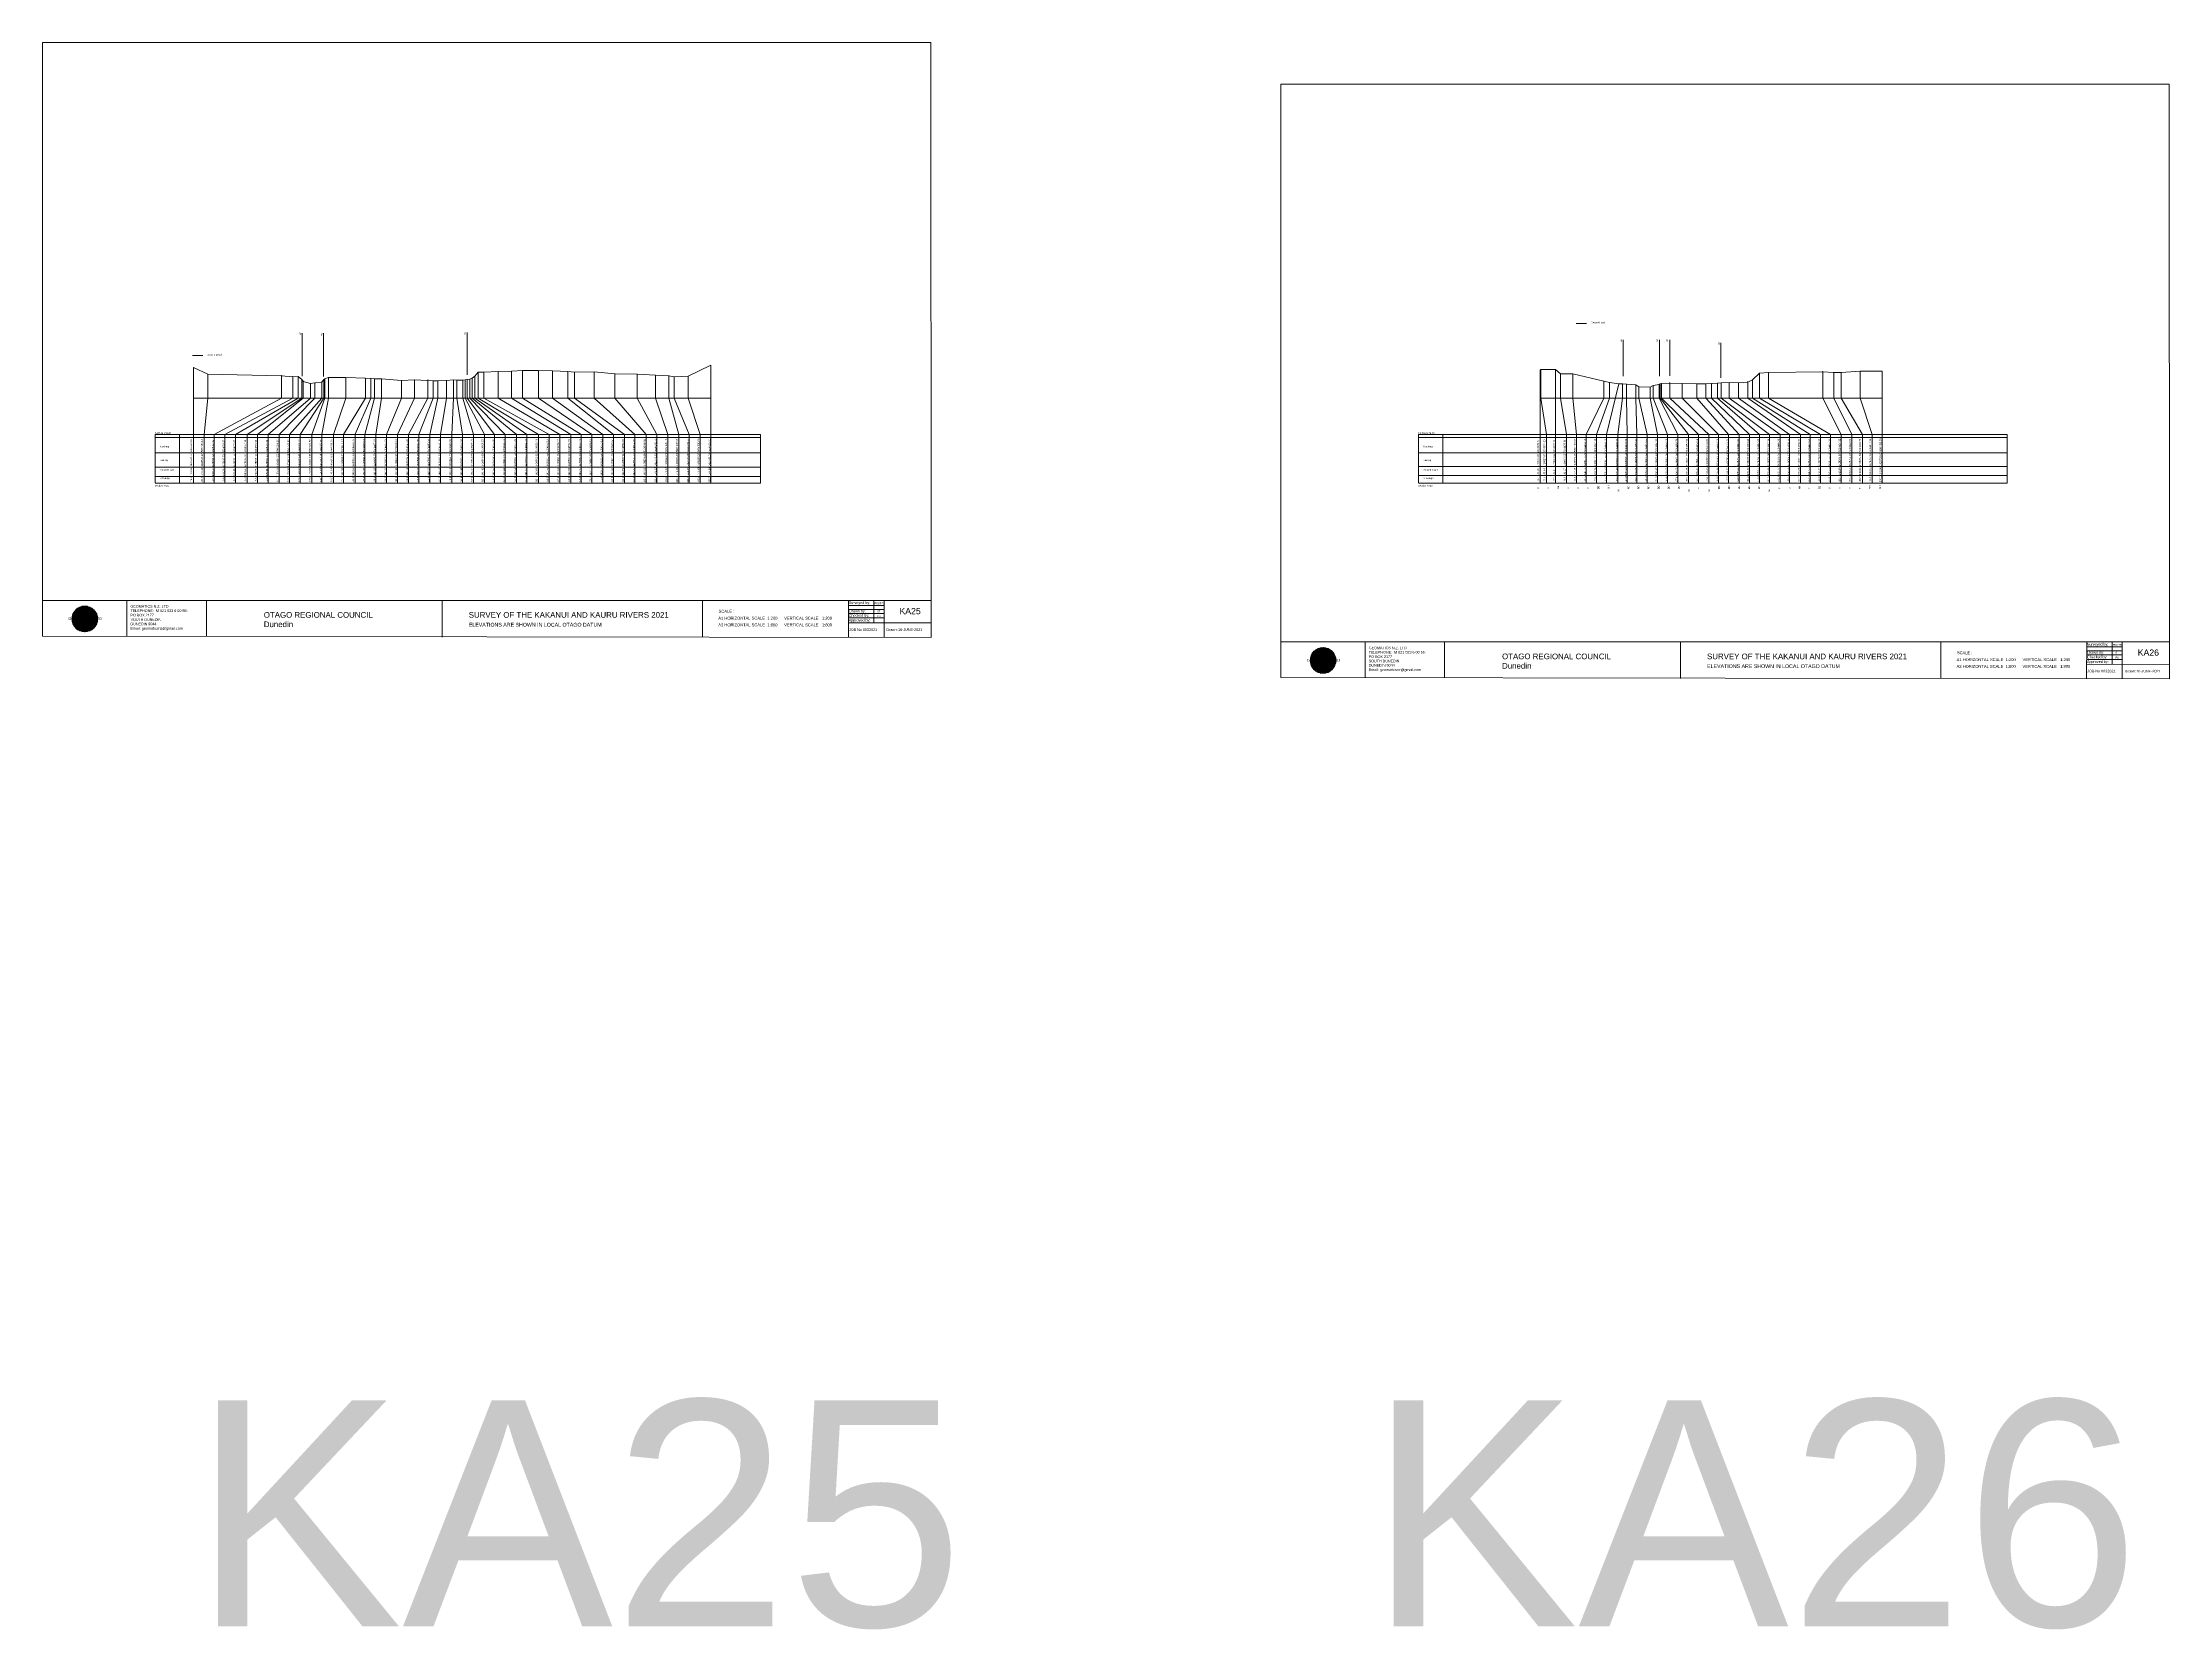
# Model space of a CAD drawing. Header units: millimetres. Extents: x -4102225 to 238817, y -213584 to 852398.
# Drawn here: x -924555 to -321940, y -213584 to 236074 of the extents above; entities that cross this region are included whole.
import ezdxf

# ---------------------------------------------------------------- set-up
doc = ezdxf.new("R2010")
doc.units = ezdxf.units.MM
doc.header["$PDMODE"] = 35
doc.header["$PDSIZE"] = 20
doc.layers.get('0').update_dxf_attribs({"lineweight": 0})
doc.layers.add('geo', color=7, linetype='Continuous', lineweight=0)
doc.styles.get("Standard").update_dxf_attribs({"font": 'arial.ttf'})

# ---------------------------------------------------------------- blocks, each defined once
blk = doc.blocks.new('Geomatics_Circle_SPT')
at = {"layer": 'geo', "color": 2, "linetype": 'Continuous', "lineweight": 0}
for p, q in [((0, 25.2), (-25.2, 0)), ((-24.7, 4.9), (-4.9, 24.7)), ((-24.7, -4.9), (4.9, 24.7)), ((4.9, -24.7), (-24.7, 4.9)), ((-24.7, 0), (0, -24.7)), ((-9.7, 23.3), (-23.3, 9.6)), ((9.7, 23.3), (-23.3, -9.7)), ((-23.3, 9.7), (9.7, -23.3)), ((-21, 14), (-14, 21)), ((-21, -14), (14, 21)), ((14, -21), (-21, 14)), ((0, 0), (-17.8, 17.8)), ((0, 0), (-17.8, -17.8)), ((-14, 21), (21, -14)), ((21, 14), (-14, -21)), ((23.3, -9.7), (-9.7, 23.3)), ((-9.7, -23.3), (23.3, 9.7)), ((-4.9, 24.7), (24.7, -4.9)), ((24.7, 4.9), (-4.9, -24.7)), ((25.2, 0), (0, 25.2)), ((0, 0), (17.8, 17.8)), ((0, 0), (17.8, -17.8)), ((0, -24.8), (25.2, 0)), ((4.9, 24.7), (24.7, 4.9)), ((23.3, 9.7), (9.7, 23.3)), ((14, 21), (21, 14)), ((17.8, 18.1), (17.8, 18.1)), ((-4.9, -24.7), (-24.7, -4.9)), ((-23.3, -9.7), (-9.7, -23.3)), ((-14, -21), (-21, -14)), ((-17.8, -17.8), (-17.8, -17.8)), ((24.7, -4.9), (4.9, -24.7)), ((4.9, -24.7), (4.9, -24.7)), ((9.7, -23.3), (23.3, -9.7)), ((21, -14), (14, -21)), ((18.1, -17.8), (18.1, -17.8))]:
    blk.add_line(p, q, dxfattribs=at)
at = {"layer": 'geo', "color": 1, "linetype": 'Continuous', "lineweight": 0}
for p, q in [((-25.2, 0), (9.7, 23.3)), ((-25.2, 0), (-9.6, 23.3)), ((-25.2, 0), (23.3, 9.7)), ((-25.2, 0), (-23.3, 9.7)), ((-23.3, -9.7), (-25.2, 0)), ((-9.6, -23.3), (-25.2, 0)), ((9.7, -23.3), (-25.2, 0)), ((-4.9, 24.8), (-24.7, -4.9)), ((4.9, 24.7), (-24.7, 4.9)), ((14, 21), (-24.7, -4.9)), ((-14, 21), (-24.7, 4.9)), ((21, 14), (-24.7, 4.9)), ((-21, 14), (-24.7, -4.9)), ((0, 0), (-24.7, 4.9)), ((-24.7, 4.9), (-21, -14)), ((-24.7, 4.9), (-4.9, -24.7)), ((-24.7, 4.9), (14, -21)), ((-24.7, 4.9), (-24.7, 4.9)), ((0, 0), (-24.7, -4.9)), ((-23.3, 9.7), (0, 25.2)), ((-23.3, -9.6), (0, 25.2)), ((-23.3, -9.6), (17.8, 17.8)), ((-23.3, 9.7), (-17.8, 17.9)), ((-23.3, -9.6), (-17.8, 17.9)), ((-23.3, 9.7), (17.8, 17.8)), ((-17.8, -17.8), (-23.3, 9.7)), ((0, -25.2), (-23.3, 9.7)), ((-23.3, 9.7), (17.8, -17.8)), ((-23.3, 9.7), (25.2, 0)), ((-23.3, 9.4), (-23.3, 9.4)), ((-23.3, -9.7), (25.2, 0)), ((4.9, 24.8), (-21, -14)), ((-4.9, 24.7), (-21, 14)), ((14, 21), (-21, 14)), ((-14, 21), (-21, -14)), ((0, 0), (-21, 14)), ((-21, 14), (-14, -21)), ((-21, 14), (4.9, -24.7)), ((-21, 14), (-21, 14)), ((24.7, 4.9), (-21, 14)), ((0, 0), (-21, -14)), ((-17.9, 17.6), (-17.9, 17.6)), ((-17.8, 17.8), (9.7, 23.3)), ((-17.8, 17.8), (-9.6, 23.3)), ((-17.8, -17.8), (9.7, 23.3)), ((-17.8, -17.8), (-9.7, 23.3)), ((-9.7, -23.3), (-17.8, 17.8)), ((-17.8, 17.8), (9.7, -23.3)), ((-17.8, 17.8), (23.3, -9.6)), ((-17.8, 17.8), (23.3, 9.7)), ((-17.8, -17.8), (23.3, 9.7)), ((4.9, 24.7), (-14, 21)), ((-4.9, 24.7), (-14, -20.9)), ((0, 0), (-14, 21)), ((-14, 21), (-4.9, -24.7)), ((-14, 21), (-14, 21)), ((24.7, -4.9), (-14, 21)), ((21, 14), (-14, 21)), ((-14, -21), (24.7, 4.9)), ((0, 0), (-14, -21)), ((-9.8, 23.1), (-9.8, 23.1)), ((-9.7, 23.3), (0, 25.2)), ((-9.7, 23.3), (0, -25.2)), ((-9.7, -23.3), (0, 25.2)), ((-9.6, 23.3), (17.8, -17.8)), ((-9.6, 23.3), (25.2, 0)), ((-9.6, 23.3), (17.8, 17.8)), ((-9.6, -23.3), (17.8, 17.9)), ((25.2, 0), (-9.6, -23.3)), ((0, 0), (-4.9, 24.7)), ((-4.9, 24.7), (-4.9, 24.7)), ((21, -14), (-4.9, 24.7)), ((24.8, 4.9), (-4.9, 24.7)), ((14, 21), (-4.9, 24.7)), ((-4.9, -24.7), (21, 14)), ((0, 0), (-4.9, -24.7)), ((-0.2, 25.1), (-0.2, 25.1)), ((0, 25.2), (9.7, -23.3)), ((0, 25.2), (23.3, -9.7)), ((0, 25.2), (23.3, 9.7)), ((0, 25.2), (9.7, 23.3)), ((0, 0), (4.9, 24.7)), ((0, -25.2), (9.7, 23.3)), ((0, 0), (14, 21)), ((0, 0), (21, 14)), ((23.3, 9.7), (0, -25.2)), ((0, 0), (24.8, 4.9)), ((0, 0), (4.9, -24.7)), ((0, 0), (14, -21)), ((0, 0), (21, -14)), ((0, 0), (24.8, -4.9)), ((21, 14), (4.9, 24.8)), ((14, -21), (4.9, 24.7)), ((24.7, -4.9), (4.9, 24.7)), ((4.9, 24.7), (4.9, 24.7)), ((4.9, -24.7), (14, 21)), ((4.9, -24.7), (24.7, 4.9)), ((9.4, 23.3), (9.4, 23.3)), ((9.7, 23.3), (17.8, -17.8)), ((9.7, 23.3), (25.2, 0)), ((9.7, 23.3), (17.8, 17.9)), ((17.8, 17.8), (9.7, -23.3)), ((25.2, 0), (9.7, -23.3)), ((21, -14), (14, 21)), ((24.7, 4.9), (14, 21)), ((14, 21), (14, 21)), ((14, -21), (21, 14)), ((17.6, 17.9), (17.6, 17.9)), ((17.8, 17.8), (23.3, -9.7)), ((17.8, 17.8), (23.3, 9.7)), ((23.3, 9.7), (17.8, -17.8)), ((24.7, -4.9), (21, 14)), ((21, 14), (21, 14)), ((21, -14), (24.7, 4.9)), ((23.1, 9.8), (23.1, 9.8)), ((23.3, 9.7), (25.2, 0)), ((25.2, 0), (23.3, -9.6)), ((24.7, 4.9), (24.7, 4.9)), ((25.1, 0.2), (25.1, 0.2)), ((-25.2, 0), (23.3, -9.7)), ((-25.1, -0.2), (-25.1, -0.2)), ((-24.7, -4.9), (-24.7, -4.9)), ((-24.7, -4.9), (-14, -21)), ((-24.7, -4.9), (4.9, -24.7)), ((-24.7, -4.9), (21, -14)), ((-17.8, -17.8), (-23.3, -9.7)), ((0, -25.2), (-23.3, -9.6)), ((17.8, -17.8), (-23.3, -9.6)), ((-23.1, -9.8), (-23.1, -9.8)), ((-21, -14), (24.7, -4.9)), ((-21, -14), (-21, -14)), ((-21, -14), (-4.9, -24.7)), ((-21, -14), (14, -21)), ((23.3, -9.7), (-17.8, -17.8)), ((-9.6, -23.3), (-17.8, -17.8)), ((9.7, -23.3), (-17.8, -17.8)), ((-17.6, -17.9), (-17.6, -17.9)), ((-14, -21), (21, -14)), ((-14, -21), (-14, -21)), ((-14, -21), (4.9, -24.7)), ((17.8, -17.8), (-9.7, -23.3)), ((0, -25.2), (-9.7, -23.3)), ((-9.4, -23.3), (-9.4, -23.3)), ((-4.9, -24.7), (24.7, -4.9)), ((-4.9, -24.7), (14, -21)), ((-4.9, -24.7), (-4.9, -24.7)), ((23.3, -9.6), (0, -25.2)), ((9.7, -23.3), (0, -25.2)), ((0.2, -25.1), (0.2, -25.1)), ((4.9, -24.7), (21, -14)), ((4.9, -24.7), (4.9, -24.7)), ((17.8, -17.8), (9.7, -23.3)), ((9.8, -23.1), (9.8, -23.1)), ((14, -21), (24.7, -4.9)), ((14, -21), (14, -21)), ((23.3, -9.6), (17.8, -17.8)), ((17.9, -17.6), (17.9, -17.6)), ((21, -14), (21, -14)), ((23.3, -9.4), (23.3, -9.4)), ((24.7, -4.9), (24.7, -4.9))]:
    blk.add_line(p, q, dxfattribs=at)
at = {"layer": 'geo', "color": 114, "linetype": 'Continuous', "lineweight": 0}
for p, q in [((17.9, 17.8), (-25.2, 0)), ((-24.7, 4.9), (14, 21)), ((-24.7, -4.9), (21, 14)), ((-14, -21), (-24.7, 4.9)), ((9.7, 23.3), (-23.3, 9.7)), ((0, 0), (-23.3, 9.7)), ((-23.3, 9.7), (-9.7, -23.3)), ((0, 0), (-23.3, -9.7)), ((-4.9, -24.7), (-21, 14)), ((-20.9, 14), (4.9, 24.7)), ((24.8, 4.9), (-20.9, -14)), ((0, 25.2), (-17.8, 17.8)), ((-17.8, 17.8), (0, -25.2)), ((-14, 21), (-4.9, 24.7)), ((4.9, -24.7), (-14, 21)), ((0, 0), (-9.7, 23.3)), ((0, 0), (-9.7, -23.3)), ((-4.9, 24.7), (14, -21)), ((17.8, -17.8), (0, 25.2)), ((0, 0), (9.7, 23.3)), ((0, 0), (23.3, 9.7)), ((0, 0), (9.7, -23.3)), ((0, 0), (23.3, -9.7)), ((4.9, 24.7), (21, -14)), ((23.3, -9.7), (9.7, 23.3)), ((14, 21), (24.7, -4.9)), ((25.2, 0), (17.8, 17.8)), ((21, 14), (24.7, 4.9)), ((-25.2, 0), (-17.8, -17.8)), ((-21, -14), (-24.7, -4.9)), ((-17.8, -17.8), (25.2, 0)), ((24.8, -4.9), (-14, -21)), ((-9.6, -23.3), (23.3, -9.7)), ((21, -14), (-4.9, -24.8)), ((0, -25.2), (17.9, -17.8)), ((14, -21), (4.9, -24.8))]:
    blk.add_line(p, q, dxfattribs=at)
at = {"layer": 'geo', "color": 250, "linetype": 'Continuous', "lineweight": 0}
for p, q in [((0, 0), (-25.2, 0)), ((24.7, 4.9), (-24.7, 4.9)), ((-24.7, 4.9), (-24.7, -4.9)), ((-23.3, 9.7), (23.3, 9.7)), ((-23.3, 9.7), (-23.3, 9.7)), ((-23.3, -9.7), (-23.3, 9.7)), ((21, 14), (-21, 14)), ((-21, 14), (-21, -14)), ((-17.8, 17.8), (17.8, 17.8)), ((-17.8, -17.8), (-17.8, 17.8)), ((-14, 21), (-14, 21)), ((14, 21), (-14, 21)), ((-14, 20.9), (-14, -21)), ((-9.7, 23.3), (9.7, 23.3)), ((-9.7, -23.3), (-9.7, 23.3)), ((-4.9, 24.7), (4.9, 24.7)), ((-4.9, 24.7), (-4.9, -24.7)), ((0, 0), (0, 25.2)), ((0, 0), (0, -25.2)), ((0, 0), (25.2, 0)), ((4.9, 24.7), (4.9, -24.7)), ((9.7, -23.3), (9.7, 23.3)), ((14, 21), (14, -21)), ((17.8, -17.8), (17.8, 17.8)), ((21, 14), (21, 14)), ((21, -14), (21, 14)), ((23.3, 9.7), (23.3, -9.7)), ((24.7, 4.9), (24.7, 4.9)), ((24.7, -4.9), (24.7, 4.9)), ((-24.7, -4.9), (24.7, -4.9)), ((23.3, -9.7), (-23.3, -9.7)), ((-21, -14), (21, -14)), ((17.8, -17.8), (-17.8, -17.8)), ((-14, -21), (14, -21)), ((9.7, -23.3), (-9.7, -23.3)), ((-4.9, -24.7), (4.9, -24.7))]:
    blk.add_line(p, q, dxfattribs=at)
blk = doc.blocks.new('GeomaticsNZ TITLE BLOCK')
at = {"color": 7, "linetype": 'Continuous', "lineweight": 0}
for p, q in [((0, 94.9), (0, 1579.2)), ((0, 1579.2), (2363.4, 1579.2)), ((2363.4, 1579.2), (2364, 94.9)), ((2364, 94.9), (0, 94.9)), ((0, 94.9), (0, 0)), ((15.9, 94.9), (2364, 94.9)), ((224.3, 95.2), (224.3, -0.3)), ((2364, 94.9), (382.6, 94.9)), ((435.8, 95.2), (435.8, -0.7)), ((1063.4, 94.9), (1063.4, -2.4)), ((1755.4, 94.9), (1755.4, -2.6)), ((2143.6, 60.4), (2238.6, 60.4)), ((2143.9, 94.9), (2143.7, -3)), ((2143.9, 81.9), (2238.6, 81.7)), ((2143.9, 71), (2238.6, 71)), ((2211.5, 94.9), (2211.5, 36.1)), ((2238.6, 94.8), (2238.6, -3.2)), ((2364, -3.5), (2364, 94.9)), ((0, 0), (2364, -3.5)), ((2143.8, 48.6), (2238.6, 48.6)), ((2143.8, 35.4), (2364, 35.3))]:
    blk.add_line(p, q, dxfattribs=at)
at = {"color": 7, "linetype": 'Continuous', "lineweight": 0, "xscale": 1.36, "yscale": 1.36, "zscale": 1.36}
blk.add_blockref('Geomatics_Circle_SPT', (112.4, 45.7), dxfattribs=at)
at = {"color": 7, "linetype": 'Continuous', "lineweight": 0}
for s, p in [('PK&RR', (2213.2, 84.8)), ('ST', (2220.3, 63.6)), ('PK', (2220.4, 50.6))]:
    blk.add_text(s, height=5, dxfattribs=at).set_placement(p)
at = {"color": 7, "linetype": 'Continuous', "lineweight": 0, "attachment_point": 1}
for s, width, heights, insert, char_height in [('{\\C256;GEOMATICS N.Z. LTD                   \\PTELEPHONE:  M 021 023 6 00 55;\\PPO BOX 2177\\PSOUTH DUNEDIN\\PDUNEDIN 9044\\PEmail: geomaticsnz@gmail.com}', 3535.727, [94.7], (234, 82.7), 7), ('{\\C256;OTAGO REGIONAL COUNCIL\\PDunedin}', 3535.727, [0], (588.6, 64), 15), ('{\\C256;SURVEY OF THE KAKANUI AND KAURU RIVERS 2021}', 3535.727, [0], (1133.8, 64), 15), ('{\\C256;Surveyed by:}', 3535.727, [0], (2144.7, 92.4), 7), ('{\\C256;Checked by:}', 3535.727, [0], (2144.7, 58.6), 7), ('{\\C256;Drawn by:}', 3535.727, [0], (2145.8, 70.4), 7), ('{\\C256;Geomatics N.Z. LTD                   }', 125.079, [15.8], (68.8, 49.9), 7), ('{\\C256;ELEVATIONS ARE SHOWN IN LOCAL OTAGO DATUM}', 3535.727, [0], (1134.1, 35.4), 10), ('{\\C256;Approved by:}', 3535.727, [0], (2144.7, 45.9), 7), ('{\\C256;JOB No 0032021}', 3535.727, [0], (2145.3, 20.8), 7), ('{\\C256;Drawn:16-JUNE-2021}', 3535.727, [0], (2244.7, 20.7), 7)]:
    blk.add_mtext_dynamic_manual_height_columns(s, width=width, gutter_width=159, heights=heights, dxfattribs=dict(at, insert=insert, char_height=char_height))

msp = doc.modelspace()

# ---------------------------------------------------------------- linework, layer by layer
at = {"color": 7, "lineweight": 0}
for p, q in [((-850975, 141561), (-850975, 153769)), ((-844965, 141467), (-844965, 153766)), ((-804262, 141902), (-804262, 153901)), ((-476763, 141500), (-476763, 151858)), ((-466393, 141503), (-466393, 151855)), ((-463471, 141645), (-463471, 151855)), ((-449047, 141106), (-449047, 151019)), ((-534709, 125000), (-534709, 124453)), ((-527806, 125000), (-527806, 111176)), ((-367944, 125000), (-367944, 111176))]:
    msp.add_line(p, q, dxfattribs=at)
at = {"color": 1, "lineweight": 0}
for p, q in [((-490009, 156500), (-487103, 156500)), ((-882023, 147382), (-879116, 147382))]:
    msp.add_line(p, q, dxfattribs=at)
for p, q in [((-877759, 142103), (-877759, 135295)), ((-856822, 141663), (-856822, 135295)), ((-853677, 141383), (-853677, 135295)), ((-852133, 141453), (-852133, 135295)), ((-851132, 140583), (-851132, 135295)), ((-850681, 140063), (-850681, 135295)), ((-848633, 139443), (-848633, 135295)), ((-847374, 139613), (-847374, 135295)), ((-845468, 139883), (-845468, 135295)), ((-844833, 140623), (-844833, 135295)), ((-844531, 140783), (-844531, 135295)), ((-843529, 141193), (-843529, 135295)), ((-838616, 141143), (-838616, 135295)), ((-833084, 140933), (-833084, 135295)), ((-831506, 140893), (-831573, 135295)), ((-830462, 140773), (-830462, 135295)), ((-828476, 140803), (-828476, 135295)), ((-822873, 140333), (-822873, 135295)), ((-819131, 140483), (-819131, 135295)), ((-815356, 140513), (-815356, 135295)), ((-813905, 140214), (-813905, 135295)), ((-812552, 140234), (-812552, 135295)), ((-810144, 140314), (-810144, 135295)), ((-808140, 140454), (-808140, 135295)), ((-807185, 140444), (-807185, 135295)), ((-805497, 140414), (-805497, 135295)), ((-804833, 140484), (-804833, 135295)), ((-804286, 140604), (-804286, 135295)), ((-803503, 140694), (-803503, 135295)), ((-802852, 140944), (-802852, 135295)), ((-802105, 141514), (-802105, 135295)), ((-801101, 142664), (-801101, 135295)), ((-799518, 142704), (-799518, 135295)), ((-795460, 142834), (-795460, 135295)), ((-791670, 142954), (-791670, 135295)), ((-788598, 143154), (-788598, 135295)), ((-784046, 143114), (-784046, 135295)), ((-780103, 143074), (-780103, 135295)), ((-775728, 142864), (-775728, 135295)), ((-773836, 142694), (-773836, 135295)), ((-768260, 142754), (-768260, 135295)), ((-762385, 142234), (-762385, 135295)), ((-756050, 142094), (-756050, 135295)), ((-750871, 141824), (-750871, 135295)), ((-747083, 141664), (-747083, 135295)), ((-745564, 141354), (-745564, 135295)), ((-741613, 141494), (-741613, 135295)), ((-500200, 143247), (-500200, 111176)), ((-500023, 143437), (-500023, 135295)), ((-495928, 143407), (-495928, 111176)), ((-494455, 142167), (-494455, 135295)), ((-491016, 142137), (-491016, 135295)), ((-482151, 140106), (-482151, 135295)), ((-480550, 139756), (-480550, 135295)), ((-476929, 139396), (-476929, 135295)), ((-475740, 139276), (-475740, 135295)), ((-473166, 139056), (-473166, 135295)), ((-468196, 138916), (-468196, 135295)), ((-466539, 139216), (-466539, 135295)), ((-466234, 139346), (-466234, 135295)), ((-465872, 139446), (-465872, 135295)), ((-463540, 139596), (-463540, 135295)), ((-459983, 139436), (-459983, 135295)), ((-455881, 139366), (-455881, 135295)), ((-453307, 139336), (-453307, 135295)), ((-451663, 139416), (-451663, 135295)), ((-449968, 139546), (-449968, 135295)), ((-448977, 139646), (-448977, 135295)), ((-446663, 139766), (-446663, 135295)), ((-444047, 139686), (-444047, 135295)), ((-441439, 139876), (-441439, 135295)), ((-440104, 140546), (-440104, 135295)), ((-438072, 142416), (-438072, 135295)), ((-435550, 142596), (-435550, 135295)), ((-420182, 142795), (-420182, 135295)), ((-417065, 142535), (-417065, 135295)), ((-414958, 142615), (-414958, 135295)), ((-409542, 142945), (-409542, 135295)), ((-403382, 142955), (-403382, 111176)), ((-881750, 135295), (-735206, 135295)), ((-877759, 135295), (-878770, 125000)), ((-856822, 135295), (-875958, 125000)), ((-853677, 135295), (-872930, 125000)), ((-852133, 135295), (-869848, 125000)), ((-851132, 135295), (-866603, 125000)), ((-850681, 135295), (-863630, 125000)), ((-848633, 135295), (-860627, 125000)), ((-847374, 135295), (-857478, 125000)), ((-845468, 135295), (-854624, 125000)), ((-795460, 135295), (-777994, 125000)), ((-791670, 135295), (-774856, 125000)), ((-788598, 135295), (-771943, 125000)), ((-784046, 135295), (-768917, 125000)), ((-780103, 135295), (-765772, 125000)), ((-775728, 135295), (-762794, 125000)), ((-773836, 135295), (-759702, 125000)), ((-768260, 135295), (-756701, 125000)), ((-762385, 135295), (-753519, 125000)), ((-756050, 135295), (-750518, 125000)), ((-750871, 135295), (-747427, 125000)), ((-747083, 135295), (-744313, 125000)), ((-745564, 135295), (-741357, 125000)), ((-741613, 135295), (-738247, 125000)), ((-500200, 135295), (-403382, 135295)), ((-500023, 135295), (-498401, 125000)), ((-494455, 135295), (-492809, 125000)), ((-491016, 135295), (-489965, 125000)), ((-482151, 135295), (-487188, 125000)), ((-480550, 135295), (-484299, 125000)), ((-476929, 135295), (-478206, 125000)), ((-475740, 135295), (-475581, 125000)), ((-473166, 135295), (-472840, 125000)), ((-472324, 138536), (-472324, 135295)), ((-472324, 135295), (-469887, 125000)), ((-469096, 138466), (-469096, 135295)), ((-469096, 135295), (-467018, 125000)), ((-468196, 135295), (-464126, 125000)), ((-466539, 135295), (-461228, 125000)), ((-466234, 135295), (-458253, 125000)), ((-465872, 135295), (-455410, 125000)), ((-463540, 135295), (-452461, 125000)), ((-459983, 135295), (-449714, 125000)), ((-455881, 135295), (-446859, 125000)), ((-453307, 135295), (-443873, 125000)), ((-451663, 135295), (-440921, 125000)), ((-449968, 135295), (-438126, 125000)), ((-448977, 135295), (-435247, 125000)), ((-446663, 135295), (-432226, 125000)), ((-444047, 135295), (-429573, 125000)), ((-441439, 135295), (-426439, 125000)), ((-440104, 135295), (-423693, 125000)), ((-438072, 135295), (-420827, 125000)), ((-435550, 135295), (-417983, 125000)), ((-420182, 135295), (-414985, 125000)), ((-417065, 135295), (-411896, 125000)), ((-414958, 135295), (-408872, 125000)), ((-409542, 135295), (-406200, 125000)), ((-498401, 125000), (-498401, 111176)), ((-492809, 111176), (-492809, 125000)), ((-489965, 111176), (-489965, 125000)), ((-487188, 111176), (-487188, 125000)), ((-484299, 111176), (-484299, 125000)), ((-481442, 111176), (-481442, 125000)), ((-478206, 111176), (-478206, 125000)), ((-475581, 111176), (-475581, 125000)), ((-472840, 111176), (-472840, 125000)), ((-469887, 111176), (-469887, 125000)), ((-467018, 111176), (-467018, 125000)), ((-464126, 111176), (-464126, 125000)), ((-461228, 111176), (-461228, 125000)), ((-458253, 111176), (-458253, 125000)), ((-455410, 111176), (-455410, 125000)), ((-452461, 111176), (-452461, 125000)), ((-449714, 111176), (-449714, 125000)), ((-446859, 111176), (-446859, 125000)), ((-443873, 111176), (-443873, 125000)), ((-440921, 111176), (-440921, 125000)), ((-438126, 111176), (-438126, 125000)), ((-435247, 111176), (-435247, 125000)), ((-432226, 111176), (-432226, 125000)), ((-429573, 111176), (-429573, 125000)), ((-426439, 111176), (-426439, 125000)), ((-423693, 111176), (-423693, 125000)), ((-420827, 111176), (-420827, 125000)), ((-417983, 111176), (-417983, 125000)), ((-414985, 111176), (-414985, 125000)), ((-411896, 111176), (-411896, 125000)), ((-408872, 125000), (-408872, 111176)), ((-406200, 125000), (-406200, 111176))]:
    msp.add_line(p, q)
at = {"lineweight": 0}
for p, q in [((-844833, 135295), (-851538, 125000)), ((-844531, 135295), (-848220, 125000)), ((-843529, 135295), (-845440, 125000)), ((-838616, 135295), (-842163, 125000)), ((-833084, 135295), (-839305, 125000)), ((-831573, 135295), (-835989, 125098)), ((-830462, 135295), (-833195, 125000)), ((-828476, 135295), (-830107, 125000)), ((-822873, 135295), (-827068, 125000)), ((-819131, 135295), (-824019, 125000)), ((-815356, 135295), (-820892, 125000)), ((-813905, 135295), (-817899, 125000)), ((-812552, 135295), (-814831, 125000)), ((-810144, 135295), (-811819, 125000)), ((-808140, 135295), (-808612, 125000)), ((-807185, 135295), (-805572, 125000)), ((-805497, 135295), (-802464, 125000)), ((-804833, 135295), (-799323, 125000)), ((-804286, 135295), (-796529, 125000)), ((-803503, 135295), (-793445, 125000)), ((-802852, 135295), (-790311, 125000)), ((-802105, 135295), (-787296, 125000)), ((-801101, 135295), (-784044, 125000)), ((-799518, 135295), (-781041, 125000)), ((-892646, 125000), (-721182, 125000)), ((-892646, 125000), (-892646, 124453)), ((-892646, 124453), (-892646, 111303)), ((-892646, 124154), (-721182, 124154)), ((-885744, 125000), (-885744, 111176)), ((-878770, 111176), (-878770, 125000)), ((-875958, 111176), (-875958, 125000)), ((-872930, 111176), (-872930, 125000)), ((-869848, 111176), (-869848, 125000)), ((-866603, 111176), (-866603, 125000)), ((-863630, 111176), (-863630, 125000)), ((-860627, 111176), (-860627, 125000)), ((-857478, 111176), (-857478, 125000)), ((-854624, 111176), (-854624, 125000)), ((-851538, 111176), (-851538, 125000)), ((-848220, 111176), (-848220, 125000)), ((-845440, 111176), (-845440, 125000)), ((-842163, 111176), (-842163, 125000)), ((-839305, 111176), (-839305, 125000)), ((-835989, 125098), (-835989, 111274)), ((-833195, 111176), (-833195, 125000)), ((-830107, 111176), (-830107, 125000)), ((-827068, 111176), (-827068, 125000)), ((-824019, 111176), (-824019, 125000)), ((-820892, 111176), (-820892, 125000)), ((-817899, 111176), (-817899, 125000)), ((-814831, 111176), (-814831, 125000)), ((-811819, 111176), (-811819, 125000)), ((-808612, 111176), (-808612, 125000)), ((-805572, 111176), (-805572, 125000)), ((-802464, 111176), (-802464, 125000)), ((-799323, 111176), (-799323, 125000)), ((-796529, 111176), (-796529, 125000)), ((-793445, 111176), (-793445, 125000)), ((-790311, 111176), (-790311, 125000)), ((-787296, 111176), (-787296, 125000)), ((-784044, 111176), (-784044, 125000)), ((-781041, 111176), (-781041, 125000)), ((-777994, 111176), (-777994, 125000)), ((-774856, 111176), (-774856, 125000)), ((-771943, 111176), (-771943, 125000)), ((-768917, 111176), (-768917, 125000)), ((-765772, 111176), (-765772, 125000)), ((-762794, 111176), (-762794, 125000)), ((-759702, 111176), (-759702, 125000)), ((-756701, 111176), (-756701, 125000)), ((-753519, 111176), (-753519, 125000)), ((-750518, 111176), (-750518, 125000)), ((-747427, 111176), (-747427, 125000)), ((-744313, 111176), (-744313, 125000)), ((-741357, 111176), (-741357, 125000)), ((-738247, 111176), (-738247, 125000)), ((-721182, 125000), (-721182, 111176)), ((-534709, 125000), (-367944, 125000)), ((-534709, 124154), (-367944, 124154)), ((-892646, 119828), (-721182, 119828)), ((-892646, 115710), (-721182, 115710)), ((-534709, 119828), (-367944, 119828)), ((-534709, 115970), (-367944, 115970)), ((-892646, 113130), (-721182, 113130)), ((-892646, 111176), (-721182, 111176)), ((-534709, 113366), (-367944, 113366)), ((-534709, 111176), (-367944, 111176))]:
    msp.add_line(p, q, dxfattribs=at)
at = {"color": 7, "lineweight": 0, "transparency": 33554687}
msp.add_line((-534709, 124453), (-534709, 111303), dxfattribs=at)
at = {"color": 1}
for points in [[(-881750, 143953), (-877759, 142103), (-856822, 141663), (-853677, 141383), (-852133, 141453), (-851132, 140583), (-850681, 140063), (-848633, 139443), (-847374, 139613), (-845468, 139883), (-844833, 140623), (-844531, 140783), (-843529, 141193), (-838616, 141143), (-833084, 140933), (-831506, 140893), (-830462, 140773), (-828476, 140803), (-822873, 140333), (-819131, 140483), (-813905, 140214), (-812552, 140234), (-810144, 140314), (-808140, 140454), (-807185, 140444), (-805497, 140414), (-804833, 140484), (-804286, 140604), (-803503, 140694), (-802852, 140944), (-802105, 141514), (-801101, 142664), (-799518, 142704), (-795460, 142834), (-791670, 142954), (-788598, 143154), (-784046, 143114), (-780103, 143074), (-775728, 142864), (-773836, 142694), (-768260, 142754), (-762385, 142234), (-756050, 142094), (-750871, 141824), (-747083, 141664), (-745564, 141354), (-741613, 141494), (-735206, 144644)], [(-500200, 143247), (-500023, 143437), (-495928, 143407), (-494455, 142167), (-491016, 142167), (-482151, 140106), (-480550, 139756), (-477943, 139356), (-476929, 139396), (-475740, 139276), (-473166, 139056), (-472324, 138536), (-469096, 138466), (-468196, 138916), (-466539, 139216), (-466234, 139346), (-465872, 139446), (-463540, 139596), (-459983, 139436), (-455881, 139366), (-453307, 139336), (-451663, 139416), (-449968, 139546), (-448977, 139646), (-446663, 139766), (-444047, 139686), (-441439, 139876), (-440104, 140546), (-438072, 142416), (-435550, 142596), (-420182, 142795), (-417065, 142535), (-414958, 142615), (-409542, 142945), (-403382, 142955)]]:
    msp.add_lwpolyline(points, dxfattribs=at)
at = {"lineweight": 0}
msp.add_lwpolyline([(-735206, 144644), (-735206, 125000), (-735206, 111176)], dxfattribs=at)
for points in [[(-881750, 143953), (-881750, 111176)], [(-477943, 139356), (-481442, 125000)]]:
    msp.add_lwpolyline(points)
for p in [(-735206, 144644), (-881750, 143953), (-877759, 142103), (-856822, 141663), (-853677, 141383), (-852133, 141453), (-850681, 140063), (-848633, 139443), (-847374, 139613), (-845468, 139883), (-844833, 140623), (-844531, 140783), (-843529, 141193), (-838616, 141143), (-833084, 140933), (-831506, 140893), (-830462, 140773), (-828476, 140803), (-822873, 140333), (-819131, 140483), (-815356, 140513), (-813905, 140214), (-812552, 140234), (-810144, 140314), (-808140, 140454), (-807185, 140444), (-805497, 140414), (-804833, 140484), (-804286, 140604), (-803503, 140694), (-802852, 140944), (-802105, 141514), (-801101, 142664), (-799518, 142704), (-795460, 142834), (-791670, 142954), (-788598, 143154), (-784046, 143114), (-780103, 143074), (-775728, 142864), (-773836, 142694), (-768260, 142754), (-762385, 142234), (-756050, 142094), (-750871, 141824), (-747083, 141664), (-745564, 141354), (-741613, 141494), (-500200, 143247), (-500023, 143437), (-495928, 143407), (-494455, 142167), (-491016, 142137), (-482151, 140106), (-480550, 139756), (-477943, 139356), (-476929, 139396), (-475740, 139276), (-473166, 139056), (-468196, 138916), (-466539, 139216), (-466234, 139346), (-465872, 139446), (-463540, 139596), (-459983, 139436), (-455881, 139366), (-453307, 139336), (-451663, 139416), (-449968, 139546), (-448977, 139646), (-446663, 139766), (-444047, 139686), (-441439, 139876), (-440104, 140546), (-438072, 142416), (-435550, 142596), (-420182, 142795), (-417065, 142535), (-414958, 142615), (-409542, 142945), (-403382, 142955), (-472324, 138536), (-469096, 138466)]:
    msp.add_point(p)
at = {"color": 30, "true_color": 0xf8991e}
msp.add_point((-851132, 140583), dxfattribs=at)

# ---------------------------------------------------------------- block references
at = {"color": 7, "lineweight": 0, "xscale": 106.5053773992074, "yscale": 106.5053773992074, "zscale": 106.5053773992074}
for p in [(-924555, 67877), (-573718, 56120)]:
    msp.add_blockref('GeomaticsNZ TITLE BLOCK', p, dxfattribs=at)

# ---------------------------------------------------------------- texts
at = {"color": 7, "lineweight": 0, "transparency": 33554687}
for s, height, p in [('Ground Level', 473.07, (-485817, 156500)), ('Ground Level', 473.07, (-877830, 147382)), ('DATUM 125.00', 473.07, (-534776, 125136)), ('Northing', 473.1, (-533265, 121387)), ('Ground Level', 473.07, (-533316, 114739)), ('Easting', 473.1, (-533334, 117528)), ('Section KA26', 473.07, (-534776, 110258)), ('Chainage', 473.1, (-533314, 112414))]:
    msp.add_text(s, height=height, dxfattribs=at).set_placement(p)
at = {"lineweight": 0}
for s, height, p in [('DATUM 125.00', 473.07, (-892713, 125136)), ('Northing', 473.1, (-891202, 121387)), ('Ground Level', 473.07, (-891254, 114739)), ('Easting', 473.1, (-891271, 117528)), ('Section KA25', 473.07, (-892713, 110258)), ('Chainage', 473.1, (-891252, 112414))]:
    msp.add_text(s, height=height, dxfattribs=at).set_placement(p)
for s, p in [(' -24.3  143.95  1428631.77  5004653.83', (-882195, 111252)), (' -20.3  142.10  1428630.17  5004650.14', (-879136, 111252)), ('   0.7  141.66  1428619.52  5004632.15', (-876077, 111245)), ('   3.8  141.38  1428617.73  5004629.52', (-873018, 111245)), ('   5.3  141.45  1428617.16  5004628.07', (-869959, 111245)), ('   6.3  140.58  1428616.70  5004627.18', (-866900, 111248)), ('   6.8  140.06  1428616.19  5004626.95', (-863841, 111248)), ('   8.8  139.44  1428615.28  5004625.11', (-860782, 111246)), ('  10.1  139.61  1428614.53  5004624.09', (-857723, 111198)), ('  12.0  139.88  1428613.28  5004622.62', (-854664, 111198)), ('  12.6  140.62  1428613.43  5004621.79', (-851605, 111198)), ('  12.9  140.78  1428613.33  5004621.50', (-848546, 111198)), ('  14.0  141.19  1428612.78  5004620.66', (-845487, 111198)), ('  18.9  141.14  1428610.60  5004616.25', (-842429, 111198)), ('  24.4  140.93  1428608.37  5004611.17', (-839370, 111254)), ('  26.0  140.89  1428607.66  5004609.76', (-836311, 111254)), ('  27.0  140.77  1428606.59  5004609.15', (-833252, 111254)), ('  29.0  140.80  1428605.89  5004607.27', (-830194, 111254)), ('  34.6  140.33  1428603.47  5004602.21', (-827135, 111245)), ('  38.3  140.48  1428600.97  5004599.31', (-824076, 111245)), ('  42.1  140.51  1428599.30  5004595.92', (-821017, 111265)), ('  43.6  140.21  1428599.15  5004594.35', (-817958, 111265)), ('  44.9  140.23  1428598.32  5004593.26', (-814899, 111265)), ('  47.3  140.31  1428597.29  5004591.08', (-811840, 111265)), ('  49.3  140.45  1428596.20  5004589.39', (-808781, 111265)), ('  50.3  140.44  1428595.49  5004588.69', (-805722, 111245)), ('  52.0  140.41  1428594.55  5004587.28', (-802663, 111245)), ('  52.6  140.48  1428594.50  5004586.55', (-799604, 111245)), ('  53.2  140.60  1428594.33  5004586.02', (-796546, 111245)), ('  54.0  140.69  1428593.74  5004585.45', (-793486, 111245)), ('  54.6  140.94  1428593.19  5004585.01', (-790427, 111245)), ('  55.4  141.51  1428592.57  5004584.50', (-787368, 111245)), ('  56.4  142.66  1428592.32  5004583.49', (-784310, 111245)), ('  58.0  142.70  1428591.40  5004582.19', (-781251, 111245)), ('  62.0  142.83  1428590.20  5004578.22', (-778192, 111248)), ('  65.8  142.95  1428588.65  5004574.75', (-775133, 111248)), ('  68.9  143.15  1428585.98  5004572.71', (-772074, 111248)), ('  73.4  143.11  1428583.95  5004568.63', (-769015, 111241)), ('  77.4  143.07  1428582.04  5004565.18', (-765956, 111241)), ('  81.8  142.86  1428581.23  5004560.64', (-762897, 111246)), ('  83.6  142.69  1428580.51  5004558.88', (-759838, 111246)), ('  89.2  142.75  1428576.23  5004554.86', (-756779, 111246)), ('  95.1  142.23  1428574.59  5004549.06', (-753720, 111245)), (' 101.4  142.09  1428571.13  5004543.73', (-750661, 111198)), (' 106.6  141.82  1428568.71  5004539.15', (-747602, 111198)), (' 110.4  141.66  1428566.63  5004535.97', (-744543, 111198)), (' 111.9  141.35  1428565.66  5004534.77', (-741484, 111198)), (' 115.9  141.49  1428565.06  5004530.60', (-738425, 111198)), (' 122.3  144.64  1428561.37  5004525.31', (-735366, 111198))]:
    msp.add_text(s, height=500, rotation=90, dxfattribs=at).set_placement(p)
at = {"color": 40, "true_color": 0xf8d731}
for s, p in [('   3.4  143.25  1428832.87  5004478.94', (-500541, 111346)), ('   3.6  143.44  1428827.67  5004474.33', (-498805, 111346)), ('   7.7  143.41  1428824.06  5004472.21', (-496008, 111342)), ('   9.2  142.17  1428823.32  5004470.81', (-493035, 111347)), ('  12.6  142.14  1428820.10  5004469.30', (-490151, 111300)), ('  21.5  140.11  1428813.21  5004463.72', (-487266, 111355)), ('  23.1  139.76  1428812.44  5004462.13', (-484381, 111355)), ('  25.7  139.36  1428810.23  5004460.71', (-481496, 111355)), ('  27.9  139.28  1428808.53  5004459.31', (-475726, 111355)), ('  30.4  139.06  1428806.35  5004457.91', (-472841, 111346)), ('  31.3  138.54  1428805.64  5004457.45', (-469957, 111346)), ('  34.5  138.47  1428803.63  5004454.81', (-467072, 111346)), ('  35.4  138.92  1428802.90  5004454.28', (-464187, 111346)), ('  37.1  139.22  1428802.00  5004452.78', (-461302, 111346)), ('  37.7  139.45  1428801.37  5004452.49', (-455532, 111346)), ('  43.6  139.44  1428796.56  5004449.06', (-449763, 111367)), ('  47.7  139.37  1428793.18  5004446.71', (-446878, 111367)), ('  50.3  139.34  1428791.22  5004445.04', (-443993, 111347)), ('  51.9  139.42  1428789.98  5004443.96', (-441108, 111347)), ('  53.6  139.55  1428788.74  5004442.80', (-438223, 111347)), ('  56.9  139.77  1428785.95  5004440.99', (-432454, 111347)), ('  59.6  139.69  1428784.15  5004439.06', (-429569, 111347)), ('  62.2  139.88  1428781.40  5004438.31', (-426684, 111349)), ('  63.5  140.55  1428780.41  5004437.41', (-423799, 111349)), ('  65.5  142.42  1428778.92  5004436.02', (-420914, 111349)), ('  68.1  142.60  1428776.51  5004435.00', (-418029, 111349)), ('  83.4  142.80  1428764.97  5004424.82', (-415144, 111347)), ('  86.5  142.54  1428762.49  5004422.93', (-412260, 111347)), ('  88.7  142.62  1428761.52  5004420.78', (-409375, 111347)), ('  94.1  142.95  1428757.46  5004417.19', (-406490, 111347)), (' 100.2  142.96  1428752.61  5004413.39', (-403606, 111300)), ('     V', (-500591, 108620)), ('     V', (-497745, 108620)), ('     TB', (-494898, 108606)), ('     V', (-492052, 108620)), ('     V', (-489205, 108620)), ('     V', (-486359, 108620)), ('     BB', (-483512, 108572)), ('     SH', (-480657, 108591)), (' W', (-477802, 108614)), ('     BD', (-474955, 108572)), ('     BD', (-472109, 108572)), ('     BD', (-469262, 108572)), ('     BD', (-466416, 108572)), ('     BD', (-463569, 108572)), ('     BD', (-460723, 108572)), (' W', (-457876, 108614)), ('     S', (-455021, 108591)), (' W', (-452166, 108614)), ('     BD', (-449319, 108572)), ('     BD', (-446473, 108572)), ('     BD', (-443626, 108572)), ('     BD', (-440780, 108572)), ('     BD', (-437933, 108572)), (' W', (-435087, 108614)), ('     S', (-432232, 108591)), ('     S', (-429368, 108591)), ('     BB', (-426513, 108572)), ('     S', (-423658, 108591)), ('     TB', (-420803, 108606)), ('     V', (-417956, 108620)), ('     V', (-415110, 108620)), ('     V', (-412263, 108620)), ('     F', (-409417, 108565)), ('     SH', (-406562, 108591)), ('     SH', (-403698, 108591))]:
    msp.add_text(s, height=500, rotation=90, dxfattribs=at).set_placement(p)
at = {"color": 32, "true_color": 0xcd6928}
for s, p in [('  26.7  139.40  1428809.37  5004460.16', (-478265, 111355)), ('  37.4  139.35  1428801.77  5004452.58', (-458417, 111346)), ('  40.1  139.60  1428799.73  5004450.82', (-452648, 111367)), ('  54.6  139.65  1428788.05  5004442.08', (-435338, 111347))]:
    msp.add_text(s, height=500, rotation=90, dxfattribs=at).set_placement(p)
at = {"color": 7, "lineweight": 0}
for s, height, p in [('A1 HORIZONTAL SCALE  1:200      VERTICAL SCALE   1:200 ', 823.57, (-733095, 72554)), ('SCALE :  ', 823.6, (-733013, 74514)), ('KA25', 1764.8, (-681767, 74084)), ('A3 HORIZONTAL SCALE  1:800      VERTICAL SCALE   1:800', 823.57, (-733095, 70650)), ('A1 HORIZONTAL SCALE  1:200      VERTICAL SCALE   1:200 ', 823.57, (-382258, 60797)), ('SCALE :  ', 823.6, (-382176, 62758)), ('KA26', 1764.8, (-330930, 62327)), ('A3 HORIZONTAL SCALE  1:800      VERTICAL SCALE   1:800', 823.57, (-382258, 58894)), ('KA25', 63997, (-882217, -212675)), ('KA26', 63997, (-549050, -212675))]:
    msp.add_text(s, height=height, dxfattribs=at).set_placement(p)
at = {"color": 7, "lineweight": 0, "char_height": 500, "attachment_point": 1, "rotation": 90}
for insert in [(-851762, 153227), (-845679, 153074), (-805050, 153359), (-477551, 151316), (-467305, 151313), (-464611, 151313), (-449835, 150477)]:
    msp.add_mtext_dynamic_manual_height_columns('W', width=4277.93, gutter_width=12.5, heights=[0], dxfattribs=dict(at, insert=insert))

doc.saveas('drawing.dxf')
